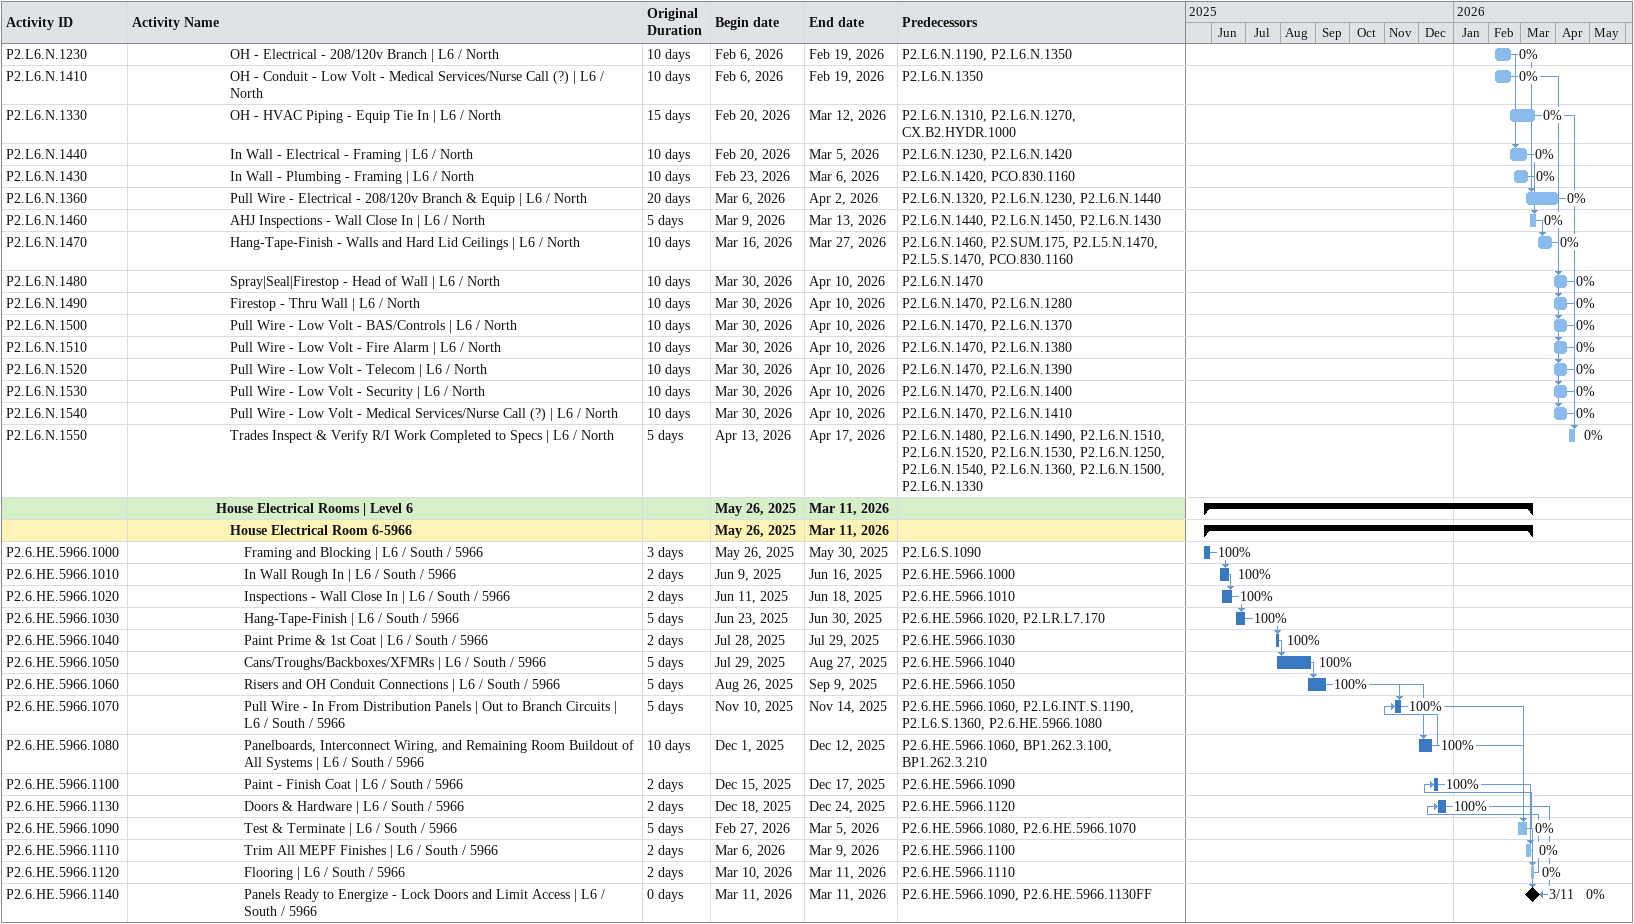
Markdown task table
| ID | Level | Task | Original duration | Start | Finish | Predecessors | % complete |
|---|---|---|---|---|---|---|---|
| P2.L6.N.1230 | 8 | OH - Electrical - 208/120v Branch \| L6 / North | 10d | 2026-02-06 | 2026-02-19 | P2.L6.N.1190, P2.L6.N.1350 | 0 |
| P2.L6.N.1410 | 8 | OH - Conduit - Low Volt - Medical Services/Nurse Call (?) \| L6 / North | 10d | 2026-02-06 | 2026-02-19 | P2.L6.N.1350 | 0 |
| P2.L6.N.1330 | 8 | OH - HVAC Piping - Equip Tie In \| L6 / North | 15d | 2026-02-20 | 2026-03-12 | P2.L6.N.1310, P2.L6.N.1270, CX.B2.HYDR.1000 | 0 |
| P2.L6.N.1440 | 8 | In Wall - Electrical - Framing \| L6 / North | 10d | 2026-02-20 | 2026-03-05 | P2.L6.N.1230, P2.L6.N.1420 | 0 |
| P2.L6.N.1430 | 8 | In Wall - Plumbing - Framing \| L6 / North | 10d | 2026-02-23 | 2026-03-06 | P2.L6.N.1420, PCO.830.1160 | 0 |
| P2.L6.N.1360 | 8 | Pull Wire - Electrical - 208/120v Branch & Equip \| L6 / North | 20d | 2026-03-06 | 2026-04-02 | P2.L6.N.1320, P2.L6.N.1230, P2.L6.N.1440 | 0 |
| P2.L6.N.1460 | 8 | AHJ Inspections - Wall Close In \| L6 / North | 5d | 2026-03-09 | 2026-03-13 | P2.L6.N.1440, P2.L6.N.1450, P2.L6.N.1430 | 0 |
| P2.L6.N.1470 | 8 | Hang-Tape-Finish - Walls and Hard Lid Ceilings \| L6 / North | 10d | 2026-03-16 | 2026-03-27 | P2.L6.N.1460, P2.SUM.175, P2.L5.N.1470, P2.L5.S.1470, PCO.830.1160 | 0 |
| P2.L6.N.1480 | 8 | Spray\|Seal\|Firestop - Head of Wall \| L6 / North | 10d | 2026-03-30 | 2026-04-10 | P2.L6.N.1470 | 0 |
| P2.L6.N.1490 | 8 | Firestop - Thru Wall \| L6 / North | 10d | 2026-03-30 | 2026-04-10 | P2.L6.N.1470, P2.L6.N.1280 | 0 |
| P2.L6.N.1500 | 8 | Pull Wire - Low Volt - BAS/Controls \| L6 / North | 10d | 2026-03-30 | 2026-04-10 | P2.L6.N.1470, P2.L6.N.1370 | 0 |
| P2.L6.N.1510 | 8 | Pull Wire - Low Volt - Fire Alarm \| L6 / North | 10d | 2026-03-30 | 2026-04-10 | P2.L6.N.1470, P2.L6.N.1380 | 0 |
| P2.L6.N.1520 | 8 | Pull Wire - Low Volt - Telecom \| L6 / North | 10d | 2026-03-30 | 2026-04-10 | P2.L6.N.1470, P2.L6.N.1390 | 0 |
| P2.L6.N.1530 | 8 | Pull Wire - Low Volt - Security \| L6 / North | 10d | 2026-03-30 | 2026-04-10 | P2.L6.N.1470, P2.L6.N.1400 | 0 |
| P2.L6.N.1540 | 8 | Pull Wire - Low Volt - Medical Services/Nurse Call (?) \| L6 / North | 10d | 2026-03-30 | 2026-04-10 | P2.L6.N.1470, P2.L6.N.1410 | 0 |
| P2.L6.N.1550 | 8 | Trades Inspect & Verify R/I Work Completed to Specs \| L6 / North | 5d | 2026-04-13 | 2026-04-17 | P2.L6.N.1480, P2.L6.N.1490, P2.L6.N.1510, P2.L6.N.1520, P2.L6.N.1530, P2.L6.N.1250, P2.L6.N.1540, P2.L6.N.1360, P2.L6.N.1500, P2.L6.N.1330 | 0 |
|  | 7 | **House Electrical Rooms \| Level 6** |  | 2025-05-26 | 2026-03-11 |  |  |
|  | 8 | **House Electrical Room 6-5966** |  | 2025-05-26 | 2026-03-11 |  |  |
| P2.6.HE.5966.1000 | 9 | Framing and Blocking \| L6 / South / 5966 | 3d | 2025-05-26 | 2025-05-30 | P2.L6.S.1090 | 100 |
| P2.6.HE.5966.1010 | 9 | In Wall Rough In \| L6 / South / 5966 | 2d | 2025-06-09 | 2025-06-16 | P2.6.HE.5966.1000 | 100 |
| P2.6.HE.5966.1020 | 9 | Inspections - Wall Close In \| L6 / South / 5966 | 2d | 2025-06-11 | 2025-06-18 | P2.6.HE.5966.1010 | 100 |
| P2.6.HE.5966.1030 | 9 | Hang-Tape-Finish \| L6 / South / 5966 | 5d | 2025-06-23 | 2025-06-30 | P2.6.HE.5966.1020, P2.LR.L7.170 | 100 |
| P2.6.HE.5966.1040 | 9 | Paint Prime & 1st Coat \| L6 / South / 5966 | 2d | 2025-07-28 | 2025-07-29 | P2.6.HE.5966.1030 | 100 |
| P2.6.HE.5966.1050 | 9 | Cans/Troughs/Backboxes/XFMRs \| L6 / South / 5966 | 5d | 2025-07-29 | 2025-08-27 | P2.6.HE.5966.1040 | 100 |
| P2.6.HE.5966.1060 | 9 | Risers and OH Conduit Connections \| L6 / South / 5966 | 5d | 2025-08-26 | 2025-09-09 | P2.6.HE.5966.1050 | 100 |
| P2.6.HE.5966.1070 | 9 | Pull Wire - In From Distribution Panels \| Out to Branch Circuits \| L6 / South / 5966 | 5d | 2025-11-10 | 2025-11-14 | P2.6.HE.5966.1060, P2.L6.INT.S.1190, P2.L6.S.1360, P2.6.HE.5966.1080 | 100 |
| P2.6.HE.5966.1080 | 9 | Panelboards, Interconnect Wiring, and Remaining Room Buildout of All Systems \| L6 / South / 5966 | 10d | 2025-12-01 | 2025-12-12 | P2.6.HE.5966.1060, BP1.262.3.100, BP1.262.3.210 | 100 |
| P2.6.HE.5966.1100 | 9 | Paint - Finish Coat \| L6 / South / 5966 | 2d | 2025-12-15 | 2025-12-17 | P2.6.HE.5966.1090 | 100 |
| P2.6.HE.5966.1130 | 9 | Doors & Hardware \| L6 / South / 5966 | 2d | 2025-12-18 | 2025-12-24 | P2.6.HE.5966.1120 | 100 |
| P2.6.HE.5966.1090 | 9 | Test & Terminate \| L6 / South / 5966 | 5d | 2026-02-27 | 2026-03-05 | P2.6.HE.5966.1080, P2.6.HE.5966.1070 | 0 |
| P2.6.HE.5966.1110 | 9 | Trim All MEPF Finishes \| L6 / South / 5966 | 2d | 2026-03-06 | 2026-03-09 | P2.6.HE.5966.1100 | 0 |
| P2.6.HE.5966.1120 | 9 | Flooring \| L6 / South / 5966 | 2d | 2026-03-10 | 2026-03-11 | P2.6.HE.5966.1110 | 0 |
| P2.6.HE.5966.1140 | 9 | Panels Ready to Energize - Lock Doors and Limit Access \| L6 / South / 5966 | 0d | 2026-03-11 | 2026-03-11 | P2.6.HE.5966.1090, P2.6.HE.5966.1130FF | 0 |
